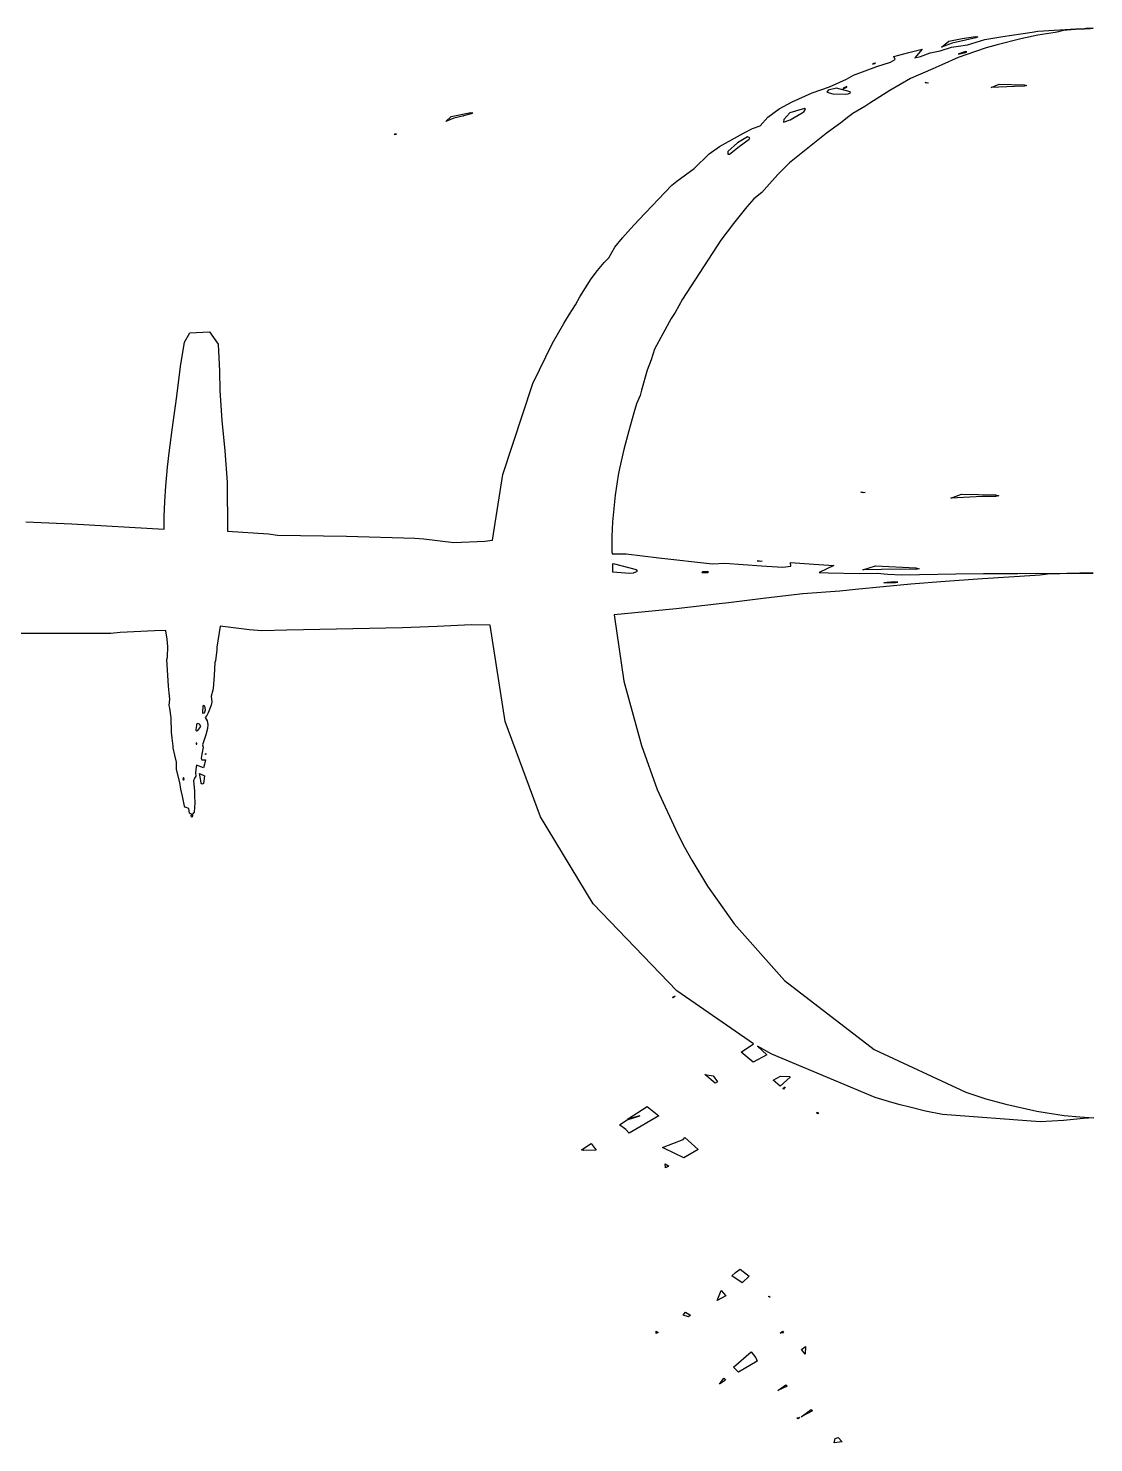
# Model space of a CAD drawing. Extents: x 0 to 162, y 0 to 352.
# Drawn here: x 108.4 to 128.62, y 226.64 to 253.47 of the extents above; entities that cross this region are included whole.
import ezdxf

# ---------------------------------------------------------------- set-up
doc = ezdxf.new("R2010")
doc.units = 0

msp = doc.modelspace()

# ---------------------------------------------------------------- linework, layer by layer
at = {"layer": 'Layer 1'}
for p, q in [((126.124338, 253.273483), (126.376704, 253.315051)), ((126.376704, 253.315051), (126.423863, 253.309012)), ((126.423863, 253.309012), (126.382165, 253.28826)), ((126.55422, 253.25945), (126.894995, 253.311845)), ((126.894995, 253.311845), (127.237759, 253.366294)), ((127.559706, 253.340724), (127.236215, 253.271298)), ((127.237759, 253.366294), (127.450227, 253.398933)), ((127.450227, 253.398933), (127.557522, 253.412426)), ((127.557522, 253.412426), (127.665523, 253.419941)), ((127.886728, 253.392284), (127.559706, 253.340724)), ((127.665523, 253.419941), (128.283911, 253.458168)), ((127.949435, 253.404524), (127.886728, 253.392284)), ((128.041758, 253.429706), (127.949435, 253.404524)), ((128.349058, 253.452964), (128.041758, 253.429706)), ((128.283911, 253.458168), (128.443953, 253.461897)), ((128.443953, 253.461897), (128.349058, 253.452964)), ((128.445, 253.462), (128.47, 253.463)), ((128.451087, 253.461781), (128.445, 253.462)), ((128.469206, 253.462839), (128.451087, 253.461781)), ((128.469206, 253.462839), (128.554592, 253.467403)), ((128.546046, 253.465958), (128.469206, 253.462839)), ((128.47, 253.463), (128.469206, 253.462839)), ((128.612609, 253.469909), (128.546046, 253.465958)), ((128.554592, 253.467403), (128.612609, 253.469909)), ((125.113006, 253.013578), (125.363574, 253.07217)), ((125.363574, 253.07217), (125.224091, 252.907985)), ((125.518155, 253.001302), (125.705886, 253.044733)), ((125.705886, 253.044733), (125.923304, 253.110843)), ((125.733901, 253.114084), (125.873, 253.224)), ((125.935512, 253.189928), (125.733901, 253.114084)), ((125.872805, 253.22382), (125.997962, 253.251896)), ((125.873, 253.224), (125.872805, 253.22382)), ((125.923304, 253.110843), (126.056039, 253.133074)), ((126.190322, 253.245856), (125.935512, 253.189928)), ((125.997962, 253.251896), (126.124338, 253.273483)), ((126.056039, 253.133074), (126.227455, 253.158451)), ((126.382165, 253.28826), (126.190322, 253.245856)), ((126.227455, 253.158451), (126.55422, 253.25945)), ((126.581462, 253.097121), (126.379016, 253.029145)), ((126.786412, 253.155104), (126.581462, 253.097121)), ((127.236215, 253.271298), (126.786412, 253.155104)), ((124.420341, 252.789523), (124.448931, 252.805327)), ((124.46281, 252.797008), (124.420341, 252.789523)), ((124.448931, 252.805327), (124.480221, 252.81262)), ((124.480221, 252.81262), (124.46281, 252.797008)), ((124.501877, 252.742741), (124.762915, 252.825042)), ((124.762915, 252.825042), (124.852927, 252.876407)), ((124.82466, 252.93166), (125.113006, 253.013578)), ((124.852927, 252.876407), (124.82466, 252.93166)), ((125.224091, 252.907985), (125.333119, 252.936673)), ((125.333119, 252.936673), (125.518155, 253.001302)), ((125.738781, 252.77681), (125.565183, 252.698429)), ((126.049742, 252.91835), (125.738781, 252.77681)), ((126.166384, 253.02272), (126.047203, 252.976365)), ((126.047203, 252.976365), (126.185723, 253.011925)), ((126.379016, 253.029145), (126.049742, 252.91835)), ((126.212, 253.025), (126.166384, 253.02272)), ((126.185723, 253.011925), (126.212, 253.025)), ((126.212, 253.025), (126.212, 253.025)), ((123.927561, 252.502872), (124.061004, 252.582089)), ((124.061004, 252.582089), (124.501877, 252.742741)), ((125.146732, 252.515964), (124.752121, 252.292314)), ((125.565183, 252.698429), (125.146732, 252.515964)), ((122.895535, 252.074477), (123.27884, 252.248266)), ((123.27884, 252.248266), (123.605935, 252.35781)), ((123.582593, 252.293552), (123.556064, 252.256352)), ((123.556064, 252.256352), (123.673, 252.228)), ((123.738662, 252.333162), (123.582593, 252.293552)), ((123.605935, 252.35781), (123.927561, 252.502872)), ((123.997389, 252.265541), (123.738662, 252.333162)), ((123.867189, 252.321837), (123.936, 252.354092)), ((123.868668, 252.334946), (123.867189, 252.321837)), ((123.936, 252.368), (123.868668, 252.334946)), ((123.936, 252.354092), (123.936, 252.368)), ((123.936, 252.368), (123.936, 252.368)), ((123.959997, 252.223961), (124.007797, 252.248515)), ((124.007797, 252.248515), (123.997389, 252.265541)), ((124.752121, 252.292314), (124.369264, 252.047659)), ((125.41975, 252.438874), (125.449561, 252.442024)), ((125.458697, 252.430125), (125.41975, 252.438874)), ((125.449561, 252.442024), (125.479, 252.437)), ((125.479, 252.437), (125.458697, 252.430125)), ((127.118033, 252.368045), (126.674, 252.346)), ((126.674, 252.346), (126.674078, 252.346218)), ((126.674078, 252.346218), (126.824739, 252.411694)), ((126.824739, 252.411694), (127.301268, 252.396502)), ((127.30159, 252.371384), (127.118033, 252.368045)), ((127.301268, 252.396502), (127.34348, 252.38239)), ((127.34348, 252.38239), (127.30159, 252.371384)), ((122.654218, 251.942702), (122.895535, 252.074477)), ((123.673, 252.228), (123.919521, 252.222356)), ((123.673, 252.228), (123.673, 252.228)), ((123.919521, 252.222356), (123.959997, 252.223961)), ((124.274821, 251.985722), (124.052264, 251.854334)), ((124.369264, 252.047659), (124.274821, 251.985722)), ((116.327244, 251.700798), (116.425545, 251.796206)), ((116.475467, 251.764403), (116.327244, 251.700798)), ((116.425545, 251.796206), (116.801976, 251.869996)), ((116.66512, 251.81034), (116.475467, 251.764403)), ((116.807629, 251.845477), (116.665, 251.81)), ((116.665, 251.81), (116.66512, 251.81034)), ((116.801976, 251.869996), (116.837956, 251.863539)), ((116.837956, 251.863539), (116.807629, 251.845477)), ((122.293013, 251.621785), (122.435967, 251.780797)), ((122.435967, 251.780797), (122.654218, 251.942702)), ((122.738239, 251.741094), (122.73689, 251.691014)), ((122.73689, 251.691014), (122.858, 251.733)), ((122.85697, 251.867053), (122.738239, 251.741094)), ((123.132983, 251.946465), (122.85697, 251.867053)), ((122.858, 251.733), (123.086081, 251.86291)), ((122.858, 251.733), (122.858, 251.733)), ((123.086081, 251.86291), (123.122061, 251.886586)), ((123.122061, 251.886586), (123.152, 251.936056)), ((123.152, 251.936056), (123.132983, 251.946465)), ((123.947277, 251.78013), (123.849106, 251.692624)), ((124.052264, 251.854334), (123.947277, 251.78013)), ((115.343082, 251.45222), (115.363966, 251.464686)), ((115.375464, 251.456976), (115.343082, 251.45222)), ((115.363966, 251.464686), (115.38767, 251.470082)), ((115.38767, 251.470082), (115.375464, 251.456976)), ((121.5212, 251.227492), (121.972671, 251.48336)), ((121.972671, 251.48336), (122.146977, 251.566272)), ((122.146977, 251.566272), (122.293013, 251.621785)), ((123.546048, 251.474184), (123.193132, 251.198783)), ((123.849106, 251.692624), (123.546048, 251.474184)), ((121.32562, 251.090098), (121.5212, 251.227492)), ((121.859137, 251.298998), (121.675066, 251.131471)), ((121.707, 251.082), (121.891328, 251.226043)), ((122.051435, 251.411658), (121.859137, 251.298998)), ((121.891328, 251.226043), (122.080216, 251.36405)), ((122.094031, 251.393345), (122.051435, 251.411658)), ((122.080216, 251.36405), (122.094031, 251.393345)), ((123.193132, 251.198783), (122.848762, 250.915257)), ((121.036182, 250.807405), (121.32562, 251.090098)), ((121.675066, 251.131471), (121.678921, 251.081583)), ((121.678921, 251.081583), (121.707, 251.082)), ((121.707, 251.082), (121.707, 251.082)), ((122.848762, 250.915257), (122.626205, 250.697424)), ((120.712434, 250.570234), (121.036182, 250.807405)), ((122.626205, 250.697424), (122.417078, 250.46465)), ((119.986108, 249.837547), (120.616383, 250.492107)), ((120.616383, 250.492107), (120.712434, 250.570234)), ((122.417078, 250.46465), (122.321284, 250.353438)), ((122.169852, 250.235351), (122.035957, 250.082387)), ((122.321284, 250.353438), (122.169852, 250.235351)), ((119.833649, 249.666069), (119.986108, 249.837547)), ((122.035957, 250.082387), (121.786738, 249.768534)), ((119.681249, 249.493947), (119.833649, 249.666069)), ((121.665052, 249.609135), (121.544715, 249.449479)), ((121.786738, 249.768534), (121.665052, 249.609135)), ((119.418729, 249.11588), (119.53547, 249.315625)), ((119.53547, 249.315625), (119.681249, 249.493947)), ((121.544715, 249.449479), (120.815434, 248.330789)), ((119.203176, 248.874563), (119.333602, 249.026286)), ((119.333602, 249.026286), (119.418729, 249.11588)), ((119.083034, 248.714712), (119.203176, 248.874563)), ((118.868444, 248.374872), (119.083034, 248.714712)), ((118.674543, 248.047258), (118.789032, 248.225622)), ((118.789032, 248.225622), (118.868444, 248.374872)), ((120.815434, 248.330789), (120.679228, 248.077845)), ((118.56365, 247.866658), (118.674543, 248.047258)), ((120.599816, 247.965185), (120.287825, 247.383001)), ((120.679228, 248.077845), (120.599816, 247.965185)), ((111.367648, 247.512905), (111.468452, 247.690806)), ((111.468452, 247.690806), (111.840514, 247.710757)), ((111.840514, 247.710757), (112.006082, 247.478982)), ((118.351182, 247.497712), (118.56365, 247.866658)), ((111.291513, 247.053338), (111.367648, 247.512905)), ((112.006082, 247.478982), (112.033965, 246.962073)), ((117.976292, 246.729078), (118.351182, 247.497712)), ((120.222742, 247.178435), (120.145978, 246.980998)), ((120.287825, 247.383001), (120.222742, 247.178435)), ((111.220455, 246.492097), (111.291513, 247.053338)), ((112.033965, 246.962073), (112.035636, 246.601416)), ((120.145978, 246.980998), (120.036498, 246.60746)), ((112.035636, 246.601416), (112.076882, 246.026908)), ((117.407761, 245.006358), (117.976292, 246.729078)), ((120.036498, 246.60746), (120.01324, 246.504373)), ((111.131922, 245.851896), (111.220455, 246.492097)), ((119.942568, 246.342437), (119.891619, 246.173462)), ((120.01324, 246.504373), (119.942568, 246.342437)), ((119.891619, 246.173462), (119.800902, 245.832786)), ((111.077823, 245.413755), (111.131922, 245.851896)), ((112.076882, 246.026908), (112.133485, 245.452852)), ((119.800902, 245.832786), (119.704336, 245.476111)), ((111.047433, 245.14375), (111.077823, 245.413755)), ((112.133485, 245.452852), (112.177751, 244.856082)), ((119.704336, 245.476111), (119.624668, 245.115488)), ((111.011777, 244.783962), (111.047433, 245.14375)), ((117.209554, 243.756308), (117.407761, 245.006358)), ((119.598839, 244.990783), (119.58008, 244.864599)), ((119.624668, 245.115488), (119.598839, 244.990783)), ((110.996229, 244.49086), (111.011777, 244.783962)), ((112.177751, 244.856082), (112.185591, 243.931325)), ((119.58008, 244.864599), (119.540758, 244.612874)), ((110.978946, 244.209228), (110.996229, 244.49086)), ((119.540758, 244.612874), (119.511655, 244.35993)), ((124.204, 244.668), (124.204443, 244.66839)), ((124.25732, 244.65779), (124.204, 244.668)), ((124.204443, 244.66839), (124.244919, 244.671923)), ((124.244919, 244.671923), (124.284882, 244.665918)), ((124.284882, 244.665918), (124.25732, 244.65779)), ((125.907724, 244.558468), (126.112676, 244.632898)), ((125.908, 244.558), (125.907724, 244.558468)), ((126.510694, 244.584489), (125.908, 244.558)), ((126.112676, 244.632898), (126.759721, 244.616293)), ((126.76004, 244.588858), (126.510694, 244.584489)), ((126.759721, 244.616293), (126.816964, 244.601098)), ((126.816964, 244.601098), (126.76004, 244.588858)), ((110.979587, 243.967494), (110.978946, 244.209228)), ((119.511655, 244.35993), (119.487562, 244.10676)), ((108.355824, 244.108013), (109.231977, 244.066244)), ((109.231977, 244.066244), (110.979587, 243.967494)), ((112.185591, 243.931325), (112.963251, 243.878126)), ((119.487562, 244.10676), (119.478632, 243.825737)), ((112.963251, 243.878126), (113.135243, 243.855447)), ((113.135243, 243.855447), (114.439353, 243.835273)), ((114.439353, 243.835273), (115.735313, 243.797238)), ((115.735313, 243.797238), (115.911163, 243.782718)), ((115.911163, 243.782718), (116.480786, 243.713715)), ((116.480786, 243.713715), (117.064802, 243.738832)), ((117.064802, 243.738832), (117.209554, 243.756308)), ((119.478632, 243.825737), (119.477786, 243.545132)), ((119.477786, 243.545132), (119.47984, 243.501475)), ((119.47984, 243.501475), (119.751354, 243.499195)), ((119.751354, 243.499195), (120.365308, 243.426018)), ((120.365308, 243.426018), (121.388788, 243.310691)), ((119.535252, 243.301484), (119.486103, 243.311443)), ((119.486103, 243.311443), (119.486425, 243.300422)), ((119.486425, 243.300422), (119.486103, 243.158851)), ((119.486103, 243.158851), (119.82, 243.136)), ((119.946633, 243.193997), (119.535252, 243.301484)), ((119.82, 243.136), (119.884891, 243.136612)), ((119.82, 243.136), (119.82, 243.136)), ((119.884891, 243.136612), (119.962375, 243.169443)), ((119.962375, 243.169443), (119.946633, 243.193997)), ((121.196309, 243.159863), (121.185257, 243.145921)), ((121.185257, 243.145921), (121.299557, 243.142836)), ((121.309, 243.158), (121.196309, 243.159863)), ((121.299557, 243.142836), (121.309, 243.158)), ((121.309, 243.158), (121.309, 243.158)), ((121.388788, 243.310691), (121.618799, 243.321486)), ((121.618799, 243.321486), (122.314414, 243.274521)), ((122.231233, 243.367204), (122.279227, 243.369676)), ((122.293296, 243.353903), (122.231233, 243.367204)), ((122.279227, 243.369676), (122.326, 243.362)), ((122.326, 243.362), (122.293296, 243.353903)), ((122.314414, 243.274521), (122.721169, 243.246863)), ((122.721169, 243.246863), (122.874133, 243.263921)), ((122.874133, 243.263921), (122.86482, 243.337298)), ((122.86482, 243.337298), (123.308134, 243.305689)), ((123.308134, 243.305689), (123.688868, 243.275139)), ((123.688868, 243.275139), (123.412471, 243.147318)), ((123.412471, 243.147318), (123.5817, 243.138163)), ((123.5817, 243.138163), (124.166616, 243.127977)), ((124.166616, 243.127977), (124.508932, 243.132775)), ((124.236707, 243.195529), (124.481, 243.271)), ((124.948578, 243.205938), (124.236707, 243.195529)), ((124.48084, 243.27119), (125.243274, 243.233372)), ((124.481, 243.271), (124.48084, 243.27119)), ((124.508932, 243.132775), (124.711057, 243.116971)), ((124.711057, 243.116971), (124.971647, 243.102013)), ((125.242769, 243.20324), (124.948578, 243.205938)), ((124.971647, 243.102013), (126.005597, 243.121576)), ((125.31022, 243.214867), (125.242769, 243.20324)), ((125.243274, 243.233372), (125.31022, 243.214867)), ((126.005597, 243.121576), (126.529091, 243.12511)), ((126.529091, 243.12511), (127.179156, 243.129671)), ((127.179156, 243.129671), (128.11313, 243.131116)), ((127.746377, 243.111662), (127.604837, 243.09316)), ((128.211149, 243.124963), (127.746377, 243.111662)), ((128.11313, 243.131116), (128.354898, 243.130698)), ((128.355, 243.131), (128.211149, 243.124963)), ((128.354898, 243.130698), (128.35509, 243.130893)), ((128.365625, 243.130718), (128.355, 243.131)), ((128.35509, 243.130893), (128.390235, 243.131341)), ((128.390235, 243.131361), (128.365625, 243.130718)), ((128.390235, 243.131341), (128.521686, 243.133599)), ((128.508901, 243.132583), (128.390235, 243.131361)), ((128.607072, 243.134446), (128.508901, 243.132583)), ((128.521686, 243.133599), (128.607072, 243.134446)), ((125.152166, 242.926242), (124.098756, 242.824024)), ((124.83251, 242.969546), (124.638031, 242.949564)), ((124.638031, 242.949564), (124.857117, 242.953098)), ((124.901, 242.961), (124.83251, 242.969546)), ((124.857117, 242.953098), (124.901, 242.961)), ((124.901, 242.961), (124.901, 242.961)), ((125.802231, 242.975939), (125.152166, 242.926242)), ((126.507676, 243.026663), (125.802231, 242.975939)), ((127.508786, 243.08548), (126.507676, 243.026663)), ((127.604837, 243.09316), (127.508786, 243.08548)), ((122.396492, 242.658134), (121.689763, 242.568766)), ((123.098406, 242.74275), (122.396492, 242.658134)), ((123.805654, 242.793635), (123.098406, 242.74275)), ((124.098756, 242.824024), (123.805654, 242.793635)), ((120.107522, 242.398123), (119.5205, 242.341583)), ((119.5205, 242.341583), (119.703336, 241.085521)), ((120.699762, 242.458194), (120.107522, 242.398123)), ((121.512759, 242.549233), (120.699762, 242.458194)), ((121.689763, 242.568766), (121.512759, 242.549233)), ((110.79645, 242.04081), (110.147608, 242.004223)), ((111.011876, 242.044956), (110.79645, 242.04081)), ((111.010846, 242.03477), (111.011876, 242.044956)), ((112.041671, 242.126857), (111.981151, 241.726302)), ((112.603716, 242.05535), (112.041671, 242.126857)), ((112.83244, 242.040393), (112.603716, 242.05535)), ((113.308517, 242.05016), (112.83244, 242.040393)), ((115.507217, 242.095903), (113.308517, 242.05016)), ((116.15985, 242.118133), (115.507217, 242.095903)), ((116.808371, 242.149742), (116.15985, 242.118133)), ((117.166556, 242.146819), (116.808371, 242.149742)), ((117.453358, 240.317059), (117.166556, 242.146819)), ((108.783106, 241.987817), (108.191636, 241.990515)), ((109.971826, 241.990922), (108.783106, 241.987817)), ((110.147608, 242.004223), (109.971826, 241.990922)), ((111.017529, 242.001522), (111.010846, 242.03477)), ((111.035713, 241.878487), (111.017529, 242.001522)), ((111.052866, 241.744595), (111.035713, 241.878487)), ((111.035583, 241.493126), (111.043101, 241.536332)), ((111.043101, 241.536332), (111.052866, 241.744595)), ((111.981983, 241.681429), (111.954551, 241.468382)), ((111.981151, 241.726302), (111.981983, 241.681429)), ((111.0404, 241.402889), (111.035583, 241.493126)), ((111.063275, 240.986561), (111.0404, 241.402889)), ((111.943373, 241.435746), (111.933156, 241.188774)), ((111.954551, 241.468382), (111.943373, 241.435746)), ((111.074453, 240.863109), (111.063275, 240.986561)), ((111.933156, 241.188774), (111.914202, 240.943314)), ((119.703336, 241.085521), (120.040652, 239.861863)), ((111.090131, 240.740266), (111.074453, 240.863109)), ((111.079079, 240.619286), (111.090131, 240.740266)), ((111.906879, 240.910065), (111.872447, 240.802194)), ((111.872447, 240.802194), (111.883883, 240.691622)), ((111.914202, 240.943314), (111.906879, 240.910065)), ((111.086916, 240.57457), (111.079079, 240.619286)), ((111.115957, 240.385648), (111.086916, 240.57457)), ((111.717538, 240.613833), (111.707324, 240.482865)), ((111.707324, 240.482865), (111.717795, 240.474768)), ((111.72936, 240.619842), (111.717538, 240.613833)), ((111.717795, 240.474768), (111.746, 240.481)), ((111.756665, 240.611553), (111.72936, 240.619842)), ((111.746, 240.481), (111.764375, 240.542327)), ((111.746, 240.481), (111.746, 240.481)), ((111.764375, 240.542327), (111.756665, 240.611553)), ((111.792844, 240.434275), (111.762519, 240.392481)), ((111.81893, 240.486252), (111.792844, 240.434275)), ((111.871612, 240.626762), (111.81893, 240.486252)), ((111.883883, 240.691622), (111.871612, 240.626762)), ((111.12354, 240.115643), (111.115957, 240.385648)), ((111.594013, 240.244088), (111.583605, 240.169271)), ((111.583605, 240.169271), (111.584, 240.157)), ((111.596263, 240.269368), (111.594013, 240.244088)), ((111.619648, 240.279233), (111.596263, 240.269368)), ((111.619134, 240.145372), (111.680749, 240.223305)), ((111.649907, 240.270913), (111.619648, 240.279233)), ((111.680749, 240.223305), (111.649907, 240.270913)), ((111.762519, 240.392481), (111.800359, 240.334303)), ((111.801646, 240.182967), (111.769651, 240.066807)), ((111.800359, 240.334303), (111.810833, 240.259038)), ((111.810833, 240.259038), (111.801646, 240.182967)), ((118.12351, 238.508688), (117.453358, 240.317059)), ((111.131634, 240.003403), (111.12354, 240.115643)), ((111.150458, 239.849592), (111.131634, 240.003403)), ((111.584, 240.157), (111.604176, 240.142449)), ((111.584, 240.157), (111.584, 240.157)), ((111.591249, 239.911621), (111.589, 239.89)), ((111.601141, 239.909564), (111.591249, 239.911621)), ((111.599987, 239.888137), (111.601141, 239.909564)), ((111.604176, 240.142449), (111.619134, 240.145372)), ((111.769651, 240.066807), (111.710734, 239.873067)), ((111.154892, 239.816118), (111.150458, 239.849592)), ((111.184446, 239.682288), (111.154892, 239.816118)), ((111.215607, 239.549232), (111.184446, 239.682288)), ((111.589, 239.89), (111.599987, 239.888137)), ((111.589, 239.89), (111.589, 239.89)), ((111.698398, 239.697636), (111.681629, 239.62073)), ((111.722813, 239.829411), (111.698398, 239.697636)), ((111.710734, 239.873067), (111.722813, 239.829411)), ((111.763005, 239.701299), (111.772127, 239.713152)), ((111.770456, 239.695293), (111.763005, 239.701299)), ((111.77566, 239.704), (111.770456, 239.695293)), ((111.772127, 239.713152), (111.77566, 239.704)), ((120.040652, 239.861863), (120.333819, 239.03062)), ((111.218818, 239.415402), (111.215607, 239.549232)), ((111.230954, 239.359892), (111.218818, 239.415402)), ((111.278175, 239.16053), (111.230954, 239.359892)), ((111.586542, 239.457798), (111.575106, 239.346969)), ((111.595471, 239.489793), (111.586542, 239.457798)), ((111.729366, 239.437399), (111.595471, 239.489793)), ((111.681629, 239.62073), (111.699426, 239.591627)), ((111.699426, 239.591627), (111.765217, 239.59349)), ((111.749218, 239.509518), (111.729366, 239.437399)), ((111.765217, 239.59349), (111.749218, 239.509518)), ((111.299906, 239.037301), (111.278175, 239.16053)), ((111.346966, 239.257782), (111.33842, 239.21618)), ((111.33842, 239.21618), (111.34645, 239.207891)), ((111.34645, 239.207891), (111.362, 239.221)), ((111.362, 239.221), (111.346966, 239.257782)), ((111.362, 239.221), (111.362, 239.221)), ((111.559943, 239.243915), (111.537393, 239.194637)), ((111.537393, 239.194637), (111.557953, 238.998809)), ((111.580632, 239.282142), (111.559943, 239.243915)), ((111.575106, 239.346969), (111.580632, 239.282142)), ((111.653, 239.333), (111.653012, 239.333383)), ((111.680447, 239.198718), (111.653, 239.333)), ((111.653012, 239.333383), (111.749899, 239.287254)), ((111.684494, 239.143016), (111.680447, 239.198718)), ((111.70441, 239.130316), (111.684494, 239.143016)), ((111.729723, 239.143016), (111.70441, 239.130316)), ((111.749899, 239.287254), (111.729723, 239.143016)), ((111.327725, 238.903858), (111.299906, 239.037301)), ((111.365181, 238.714261), (111.327725, 238.903858)), ((111.557953, 238.998809), (111.559929, 238.899672)), ((111.559929, 238.899672), (111.566098, 238.776637)), ((120.333819, 239.03062), (120.724448, 238.192565)), ((111.381502, 238.696015), (111.365181, 238.714261)), ((111.452687, 238.669159), (111.381502, 238.696015)), ((111.464188, 238.581267), (111.452687, 238.669159)), ((111.511601, 238.554218), (111.464188, 238.581267)), ((111.489898, 238.524912), (111.509936, 238.550293)), ((111.508779, 238.551961), (111.511601, 238.554218)), ((111.509936, 238.550293), (111.508779, 238.551961)), ((111.512834, 238.554018), (111.509944, 238.550293)), ((111.509944, 238.550293), (111.525943, 238.522409)), ((111.549263, 238.599763), (111.511615, 238.55421)), ((111.511615, 238.55421), (111.512834, 238.554018)), ((111.566098, 238.776637), (111.549263, 238.599763)), ((111.508403, 238.5058), (111.489898, 238.524912)), ((111.525943, 238.522409), (111.508403, 238.5058)), ((119.120988, 236.858129), (118.12351, 238.508688)), ((120.724448, 238.192565), (120.854936, 237.937758)), ((120.854936, 237.937758), (120.99461, 237.68706)), ((120.99461, 237.68706), (121.291951, 237.191964)), ((121.291951, 237.191964), (121.795593, 236.477556)), ((120.708628, 235.209009), (119.120988, 236.858129)), ((121.795593, 236.477556), (122.754301, 235.403776)), ((122.754301, 235.403776), (124.452891, 234.094886)), ((120.627204, 235.08728), (120.681043, 235.105139)), ((120.637863, 235.077255), (120.627204, 235.08728)), ((120.681043, 235.105139), (120.637863, 235.077255)), ((122.163398, 234.203399), (120.708628, 235.209009)), ((121.931412, 234.045637), (122.163398, 234.203399)), ((122.156665, 233.853794), (121.931412, 234.045637)), ((122.418669, 233.992859), (122.156665, 233.853794)), ((122.510289, 234.006993), (122.243657, 234.158106)), ((122.243657, 234.158106), (122.418669, 233.992859)), ((124.471399, 233.182817), (122.510289, 234.006993)), ((124.452891, 234.094886), (126.192671, 233.286963)), ((121.437746, 233.457938), (121.238384, 233.623185)), ((121.238384, 233.623185), (121.398039, 233.594735)), ((121.398039, 233.594735), (121.481755, 233.482898)), ((121.481755, 233.482898), (121.437746, 233.457938)), ((122.540628, 233.512383), (122.678121, 233.588679)), ((122.668548, 233.401396), (122.540628, 233.512383)), ((122.863411, 233.5731), (122.668, 233.401)), ((122.678121, 233.588679), (122.850948, 233.584728)), ((122.850948, 233.584728), (122.863411, 233.5731)), ((122.668, 233.401), (122.668548, 233.401396)), ((122.722771, 233.354626), (122.767681, 233.389545)), ((122.732858, 233.346111), (122.722771, 233.354626)), ((122.767681, 233.389545), (122.732858, 233.346111)), ((126.192671, 233.286963), (126.570772, 233.162449)), ((119.776042, 232.771738), (120.145792, 233.01617)), ((120.145792, 233.01617), (120.369761, 232.840128)), ((124.78994, 233.092), (124.471399, 233.182817)), ((124.948377, 233.046898), (124.78994, 233.092)), ((125.108611, 233.008028), (124.948377, 233.046898)), ((125.427155, 232.928842), (125.108611, 233.008028)), ((125.748394, 232.863149), (125.427155, 232.928842)), ((126.570772, 233.162449), (126.955491, 233.057725)), ((126.955491, 233.057725), (127.345093, 232.968935)), ((127.345093, 232.968935), (127.541435, 232.928202)), ((127.541435, 232.928202), (127.739448, 232.896624)), ((119.620111, 232.668233), (119.764801, 232.764445)), ((119.744625, 232.577611), (119.620111, 232.668233)), ((119.764801, 232.764445), (120.007724, 232.838266)), ((120.007724, 232.838266), (119.776042, 232.771738)), ((120.369761, 232.840128), (119.803, 232.509)), ((123.362, 232.895), (123.384036, 232.906244)), ((123.392646, 232.874635), (123.362, 232.895)), ((123.362, 232.895), (123.362, 232.895)), ((123.384036, 232.906244), (123.392646, 232.874635)), ((127.604334, 232.722862), (125.748394, 232.863149)), ((128.047583, 232.750297), (127.604334, 232.722862)), ((127.739448, 232.896624), (128.060238, 232.846733)), ((128.426712, 232.787915), (128.047583, 232.750297)), ((128.060238, 232.846733), (128.357387, 232.815767)), ((128.357387, 232.815767), (128.620379, 232.799034)), ((128.620379, 232.799034), (128.426712, 232.787915)), ((119.803028, 232.5088), (119.744625, 232.577611)), ((119.803, 232.509), (119.803028, 232.5088)), ((120.438891, 232.238195), (120.827914, 232.386381)), ((120.827914, 232.386381), (120.864152, 232.427117)), ((120.864152, 232.427117), (121.112857, 232.197654)), ((118.899567, 232.192008), (119.086787, 232.314851)), ((118.93754, 232.180378), (118.899567, 232.192008)), ((119.178405, 232.18703), (118.93754, 232.180378)), ((119.086787, 232.314851), (119.179, 232.187)), ((119.179, 232.187), (119.178405, 232.18703)), ((120.47455, 232.220912), (120.438891, 232.238195)), ((120.84038, 232.0432), (120.47455, 232.220912)), ((121.112857, 232.197654), (120.841, 232.043)), ((120.494723, 231.850132), (120.487272, 231.924532)), ((120.487272, 231.924532), (120.555, 231.884)), ((120.554475, 231.88335), (120.494723, 231.850132)), ((120.555, 231.884), (120.554475, 231.88335)), ((120.841, 232.043), (120.84038, 232.0432)), ((121.75561, 229.803501), (121.823326, 229.866078)), ((121.952338, 229.670058), (121.75561, 229.803501)), ((121.823326, 229.866078), (121.914817, 229.931161)), ((121.914817, 229.931161), (122.085138, 229.794566)), ((122.085138, 229.794566), (121.952, 229.67)), ((121.47231, 229.332614), (121.551, 229.524)), ((121.551, 229.524), (121.551016, 229.524048)), ((121.551016, 229.524048), (121.641734, 229.421796)), ((121.952, 229.67), (121.952338, 229.670058)), ((121.641734, 229.421796), (121.47231, 229.332614)), ((122.449846, 229.408278), (122.457621, 229.417659)), ((122.478051, 229.394562), (122.449846, 229.408278)), ((122.457621, 229.417659), (122.478051, 229.394562)), ((120.832861, 229.057582), (120.872373, 229.111422)), ((120.930649, 229.022022), (120.832861, 229.057582)), ((120.872373, 229.111422), (120.969, 229.054)), ((120.968297, 229.0536), (120.930649, 229.022022)), ((120.969, 229.054), (120.968297, 229.0536)), ((120.315534, 228.708997), (120.317719, 228.754717)), ((120.354662, 228.72853), (120.315534, 228.708997)), ((120.317719, 228.754717), (120.354662, 228.72853)), ((122.672271, 228.716775), (122.713966, 228.750642)), ((122.732666, 228.722366), (122.672271, 228.716775)), ((122.713966, 228.750642), (122.732, 228.722)), ((122.732, 228.722), (122.732666, 228.722366)), ((121.783941, 228.070405), (122.118611, 228.359747)), ((122.118611, 228.359747), (122.206501, 228.243553)), ((123.142627, 228.313697), (123.076, 228.407)), ((123.076, 228.407), (123.076138, 228.406824)), ((123.076138, 228.406824), (123.150081, 228.461499)), ((123.150081, 228.461499), (123.142627, 228.313697)), ((122.231559, 228.180366), (121.879, 227.973)), ((122.206501, 228.243553), (122.231559, 228.180366)), ((121.519688, 227.745938), (121.6, 227.859)), ((121.63328, 227.820789), (121.519688, 227.745938)), ((121.6, 227.859), (121.600514, 227.859208)), ((121.600514, 227.859208), (121.63328, 227.820789)), ((121.879157, 227.973778), (121.783941, 228.070405)), ((121.879, 227.973), (121.879157, 227.973778)), ((122.629421, 227.629044), (122.776, 227.734)), ((122.806617, 227.71093), (122.629421, 227.629044)), ((122.775905, 227.734606), (122.806617, 227.71093)), ((122.776, 227.734), (122.775905, 227.734606)), ((122.988695, 227.105866), (123.045684, 227.114615)), ((123.010861, 227.089043), (122.988695, 227.105866)), ((123.045684, 227.114615), (123.010861, 227.089043)), ((123.070624, 227.126039), (123.256, 227.269)), ((123.286806, 227.238473), (123.070624, 227.126039)), ((123.256, 227.269), (123.256354, 227.269024)), ((123.256354, 227.269024), (123.286806, 227.238473)), ((123.696862, 226.63644), (123.7169, 226.714616)), ((123.697, 226.637), (123.696862, 226.63644)), ((123.849251, 226.655154), (123.697, 226.637)), ((123.7169, 226.714616), (123.770547, 226.737038)), ((123.770547, 226.737038), (123.849251, 226.655154))]:
    msp.add_line(p, q, dxfattribs=at)

doc.saveas('drawing.dxf')
